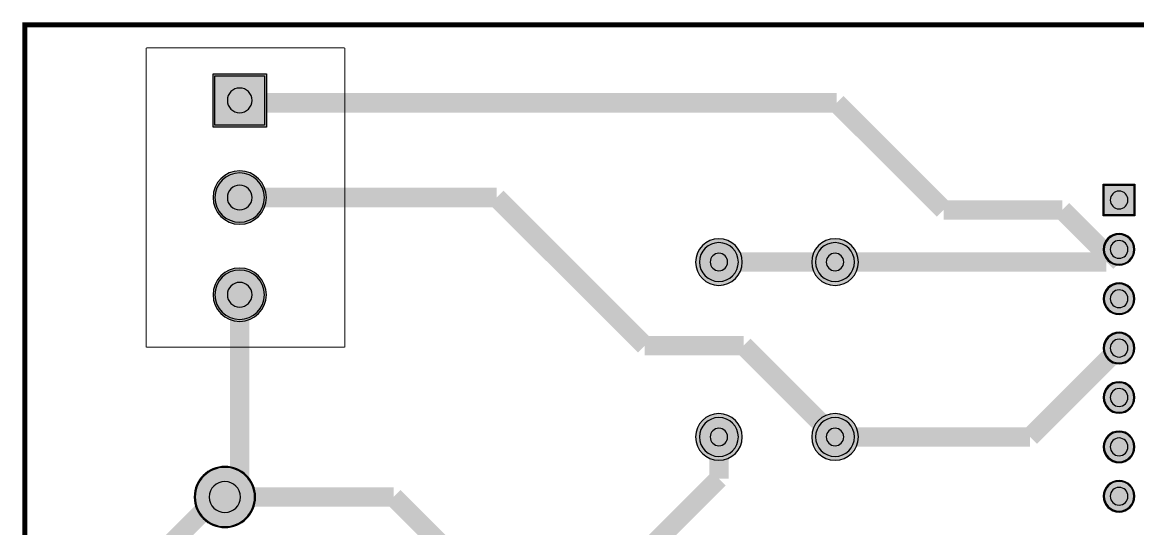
# Model space of a CAD drawing. Header units: millimetres. Extents: x -49.8 to 36.4, y -80.6 to -3.6.
# Drawn here: x -49.8 to 7.6, y -29.6 to -3.6 of the extents above; entities that cross this region are included whole.
import ezdxf

# ---------------------------------------------------------------- set-up
doc = ezdxf.new("R2010")
doc.units = ezdxf.units.MM
doc.header["$MEASUREMENT"] = 0
for name, color, linetype, true_color in [('Board-Outline-Layer', 7, 'Continuous', 0xff00ff), ('Bottom-Layer', 7, 'Continuous', 0x0000ff), ('Bottom-Paste-Mask-Layer', 7, 'Continuous', 0x800000), ('Bottom-Solder-Mask-Layer', 7, 'Continuous', 0xaa00ff), ('Hole-Layer', 7, 'Continuous', 0x222222), ('Mechanical-Layer', 7, 'Continuous', 0xf022f0), ('Multi-Layer', 7, 'Continuous', 0xc0c0c0), ('Top-Layer', 7, 'Continuous', 0xff0000), ('Top-Paste-Mask-Layer', 7, 'Continuous', 0x808080), ('Top-Solder-Mask-Layer', 7, 'Continuous', 0x800080)]:
    doc.layers.add(name, color=color, linetype=linetype, true_color=true_color)

msp = doc.modelspace()

# ---------------------------------------------------------------- hatches: boundary and pattern name
at = {"layer": 'Bottom-Layer'}
for points in [[(-39.878, -6.303), (-37.338, -6.303), (-37.338, -8.843), (-39.878, -8.843)], [(-39.878, -12.573, 1), (-37.338, -12.573, 1)], [(5.842, -13.462), (5.842, -11.938), (7.366, -11.938), (7.366, -13.462)], [(-14.97, -15.892, 1), (-12.97, -15.892, 1)], [(-9.001, -15.892, 1), (-7.001, -15.892, 1)], [(5.842, -15.24, 1), (7.366, -15.24, 1)], [(-39.878, -17.573, 1), (-37.338, -17.573, 1)], [(5.842, -17.78, 1), (7.366, -17.78, 1)], [(5.842, -20.32, 1), (7.366, -20.32, 1)], [(5.842, -22.86, 1), (7.366, -22.86, 1)], [(-14.97, -24.892, 1), (-12.97, -24.892, 1)], [(-9.001, -24.892, 1), (-7.001, -24.892, 1)], [(5.842, -25.4, 1), (7.366, -25.4, 1)], [(-40.894, -27.98, 1), (-37.846, -27.98, 1)], [(5.842, -27.94, 1), (7.366, -27.94, 1)]]:
    msp.add_hatch(color=256, dxfattribs=at).paths.add_polyline_path(points)
at = {"layer": 'Bottom-Paste-Mask-Layer'}
for points in [[(-39.878, -6.303), (-37.338, -6.303), (-37.338, -8.843), (-39.878, -8.843)], [(-39.878, -12.573, 1), (-37.338, -12.573, 1)], [(5.842, -13.462), (5.842, -11.938), (7.366, -11.938), (7.366, -13.462)], [(-14.97, -15.892, 1), (-12.97, -15.892, 1)], [(-9.001, -15.892, 1), (-7.001, -15.892, 1)], [(5.842, -15.24, 1), (7.366, -15.24, 1)], [(-39.878, -17.573, 1), (-37.338, -17.573, 1)], [(5.842, -17.78, 1), (7.366, -17.78, 1)], [(5.842, -20.32, 1), (7.366, -20.32, 1)], [(5.842, -22.86, 1), (7.366, -22.86, 1)], [(-14.97, -24.892, 1), (-12.97, -24.892, 1)], [(-9.001, -24.892, 1), (-7.001, -24.892, 1)], [(5.842, -25.4, 1), (7.366, -25.4, 1)], [(-40.894, -27.98, 1), (-37.846, -27.98, 1)], [(5.842, -27.94, 1), (7.366, -27.94, 1)]]:
    msp.add_hatch(color=256, dxfattribs=at).paths.add_polyline_path(points)
at = {"layer": 'Bottom-Solder-Mask-Layer'}
for points in [[(-39.98, -6.201), (-37.236, -6.201), (-37.236, -8.945), (-39.98, -8.945)], [(-39.98, -12.573, 1), (-37.236, -12.573, 1)], [(5.791, -13.513), (5.791, -11.887), (7.417, -11.887), (7.417, -13.513)], [(-15.17, -15.892, 1), (-12.77, -15.892, 1)], [(-9.201, -15.892, 1), (-6.801, -15.892, 1)], [(5.791, -15.24, 1), (7.417, -15.24, 1)], [(-39.98, -17.573, 1), (-37.236, -17.573, 1)], [(5.791, -17.78, 1), (7.417, -17.78, 1)], [(5.791, -20.32, 1), (7.417, -20.32, 1)], [(5.791, -22.86, 1), (7.417, -22.86, 1)], [(-15.17, -24.892, 1), (-12.77, -24.892, 1)], [(-9.201, -24.892, 1), (-6.801, -24.892, 1)], [(5.791, -25.4, 1), (7.417, -25.4, 1)], [(-40.945, -27.98, 1), (-37.795, -27.98, 1)], [(5.791, -27.94, 1), (7.417, -27.94, 1)]]:
    msp.add_hatch(color=256, dxfattribs=at).paths.add_polyline_path(points)
at = {"layer": 'Hole-Layer'}
for points in [[(-39.243, -7.573, 1), (-37.973, -7.573, 1)], [(-39.243, -12.573, 1), (-37.973, -12.573, 1)], [(6.147, -12.7, 1), (7.061, -12.7, 1)], [(6.147, -15.24, 1), (7.061, -15.24, 1)], [(-14.42, -15.892, 1), (-13.52, -15.892, 1)], [(-8.451, -15.892, 1), (-7.551, -15.892, 1)], [(-39.243, -17.573, 1), (-37.973, -17.573, 1)], [(6.147, -17.78, 1), (7.061, -17.78, 1)], [(6.147, -20.32, 1), (7.061, -20.32, 1)], [(6.147, -22.86, 1), (7.061, -22.86, 1)], [(-14.42, -24.892, 1), (-13.52, -24.892, 1)], [(-8.451, -24.892, 1), (-7.551, -24.892, 1)], [(6.147, -25.4, 1), (7.061, -25.4, 1)], [(-40.17, -27.98, 1), (-38.57, -27.98, 1)], [(6.147, -27.94, 1), (7.061, -27.94, 1)]]:
    msp.add_hatch(color=256, dxfattribs=at).paths.add_polyline_path(points)
at = {"layer": 'Multi-Layer'}
for points in [[(-39.878, -6.303), (-37.338, -6.303), (-37.338, -8.843), (-39.878, -8.843)], [(-39.878, -6.303), (-37.338, -6.303), (-37.338, -8.843), (-39.878, -8.843)], [(-39.878, -6.303), (-37.338, -6.303), (-37.338, -8.843), (-39.878, -8.843)], [(-39.878, -12.573, 1), (-37.338, -12.573, 1)], [(-39.878, -12.573, 1), (-37.338, -12.573, 1)], [(-39.878, -12.573, 1), (-37.338, -12.573, 1)], [(5.842, -13.462), (5.842, -11.938), (7.366, -11.938), (7.366, -13.462)], [(5.842, -13.462), (5.842, -11.938), (7.366, -11.938), (7.366, -13.462)], [(5.842, -13.462), (5.842, -11.938), (7.366, -11.938), (7.366, -13.462)], [(-14.97, -15.892, 1), (-12.97, -15.892, 1)], [(-14.97, -15.892, 1), (-12.97, -15.892, 1)], [(-14.97, -15.892, 1), (-12.97, -15.892, 1)], [(-9.001, -15.892, 1), (-7.001, -15.892, 1)], [(-9.001, -15.892, 1), (-7.001, -15.892, 1)], [(-9.001, -15.892, 1), (-7.001, -15.892, 1)], [(5.842, -15.24, 1), (7.366, -15.24, 1)], [(5.842, -15.24, 1), (7.366, -15.24, 1)], [(5.842, -15.24, 1), (7.366, -15.24, 1)], [(-39.878, -17.573, 1), (-37.338, -17.573, 1)], [(-39.878, -17.573, 1), (-37.338, -17.573, 1)], [(-39.878, -17.573, 1), (-37.338, -17.573, 1)], [(5.842, -17.78, 1), (7.366, -17.78, 1)], [(5.842, -17.78, 1), (7.366, -17.78, 1)], [(5.842, -17.78, 1), (7.366, -17.78, 1)], [(5.842, -20.32, 1), (7.366, -20.32, 1)], [(5.842, -20.32, 1), (7.366, -20.32, 1)], [(5.842, -20.32, 1), (7.366, -20.32, 1)], [(5.842, -22.86, 1), (7.366, -22.86, 1)], [(5.842, -22.86, 1), (7.366, -22.86, 1)], [(5.842, -22.86, 1), (7.366, -22.86, 1)], [(-14.97, -24.892, 1), (-12.97, -24.892, 1)], [(-14.97, -24.892, 1), (-12.97, -24.892, 1)], [(-14.97, -24.892, 1), (-12.97, -24.892, 1)], [(-9.001, -24.892, 1), (-7.001, -24.892, 1)], [(-9.001, -24.892, 1), (-7.001, -24.892, 1)], [(-9.001, -24.892, 1), (-7.001, -24.892, 1)], [(5.842, -25.4, 1), (7.366, -25.4, 1)], [(5.842, -25.4, 1), (7.366, -25.4, 1)], [(5.842, -25.4, 1), (7.366, -25.4, 1)], [(-40.894, -27.98, 1), (-37.846, -27.98, 1)], [(-40.894, -27.98, 1), (-37.846, -27.98, 1)], [(-40.894, -27.98, 1), (-37.846, -27.98, 1)], [(5.842, -27.94, 1), (7.366, -27.94, 1)], [(5.842, -27.94, 1), (7.366, -27.94, 1)], [(5.842, -27.94, 1), (7.366, -27.94, 1)]]:
    msp.add_hatch(color=256, dxfattribs=at).paths.add_polyline_path(points)
at = {"layer": 'Top-Layer'}
for points in [[(-39.878, -6.303), (-37.338, -6.303), (-37.338, -8.843), (-39.878, -8.843)], [(-39.878, -12.573, 1), (-37.338, -12.573, 1)], [(5.842, -13.462), (5.842, -11.938), (7.366, -11.938), (7.366, -13.462)], [(-14.97, -15.892, 1), (-12.97, -15.892, 1)], [(-9.001, -15.892, 1), (-7.001, -15.892, 1)], [(5.842, -15.24, 1), (7.366, -15.24, 1)], [(-39.878, -17.573, 1), (-37.338, -17.573, 1)], [(5.842, -17.78, 1), (7.366, -17.78, 1)], [(5.842, -20.32, 1), (7.366, -20.32, 1)], [(5.842, -22.86, 1), (7.366, -22.86, 1)], [(-14.97, -24.892, 1), (-12.97, -24.892, 1)], [(-9.001, -24.892, 1), (-7.001, -24.892, 1)], [(5.842, -25.4, 1), (7.366, -25.4, 1)], [(-40.894, -27.98, 1), (-37.846, -27.98, 1)], [(5.842, -27.94, 1), (7.366, -27.94, 1)]]:
    msp.add_hatch(color=256, dxfattribs=at).paths.add_polyline_path(points)
at = {"layer": 'Top-Paste-Mask-Layer'}
for points in [[(-39.878, -6.303), (-37.338, -6.303), (-37.338, -8.843), (-39.878, -8.843)], [(-39.878, -12.573, 1), (-37.338, -12.573, 1)], [(5.842, -13.462), (5.842, -11.938), (7.366, -11.938), (7.366, -13.462)], [(-14.97, -15.892, 1), (-12.97, -15.892, 1)], [(-9.001, -15.892, 1), (-7.001, -15.892, 1)], [(5.842, -15.24, 1), (7.366, -15.24, 1)], [(-39.878, -17.573, 1), (-37.338, -17.573, 1)], [(5.842, -17.78, 1), (7.366, -17.78, 1)], [(5.842, -20.32, 1), (7.366, -20.32, 1)], [(5.842, -22.86, 1), (7.366, -22.86, 1)], [(-14.97, -24.892, 1), (-12.97, -24.892, 1)], [(-9.001, -24.892, 1), (-7.001, -24.892, 1)], [(5.842, -25.4, 1), (7.366, -25.4, 1)], [(-40.894, -27.98, 1), (-37.846, -27.98, 1)], [(5.842, -27.94, 1), (7.366, -27.94, 1)]]:
    msp.add_hatch(color=256, dxfattribs=at).paths.add_polyline_path(points)
at = {"layer": 'Top-Solder-Mask-Layer'}
for points in [[(-39.98, -6.201), (-37.236, -6.201), (-37.236, -8.945), (-39.98, -8.945)], [(-39.98, -12.573, 1), (-37.236, -12.573, 1)], [(5.791, -13.513), (5.791, -11.887), (7.417, -11.887), (7.417, -13.513)], [(-15.17, -15.892, 1), (-12.77, -15.892, 1)], [(-9.201, -15.892, 1), (-6.801, -15.892, 1)], [(5.791, -15.24, 1), (7.417, -15.24, 1)], [(-39.98, -17.573, 1), (-37.236, -17.573, 1)], [(5.791, -17.78, 1), (7.417, -17.78, 1)], [(5.791, -20.32, 1), (7.417, -20.32, 1)], [(5.791, -22.86, 1), (7.417, -22.86, 1)], [(-15.17, -24.892, 1), (-12.77, -24.892, 1)], [(-9.201, -24.892, 1), (-6.801, -24.892, 1)], [(5.791, -25.4, 1), (7.417, -25.4, 1)], [(-40.945, -27.98, 1), (-37.795, -27.98, 1)], [(5.791, -27.94, 1), (7.417, -27.94, 1)]]:
    msp.add_hatch(color=256, dxfattribs=at).paths.add_polyline_path(points)

# ---------------------------------------------------------------- linework, layer by layer
at = {"layer": 'Board-Outline-Layer', "const_width": 0.254}
msp.add_lwpolyline([(-49.657, -80.518), (-49.657, -3.683), (36.322, -3.683), (36.322, -80.518)], close=True, dxfattribs=at)
at = {"layer": 'Bottom-Layer'}
for points in [[(-39.878, -6.303), (-37.338, -6.303), (-37.338, -8.843), (-39.878, -8.843)], [(5.842, -13.462), (5.842, -11.938), (7.366, -11.938), (7.366, -13.462)]]:
    msp.add_lwpolyline(points, close=True, dxfattribs=at)
at = {"layer": 'Bottom-Layer', "const_width": 1}
for points in [[(-38.481, -7.7), (-38.608, -7.573)], [(-7.921, -7.7), (-38.481, -7.7)], [(-2.413, -13.208), (-7.921, -7.7)], [(-38.608, -12.573), (-25.4, -12.573)], [(-25.4, -12.573), (-17.78, -20.193)], [(3.683, -13.208), (-2.413, -13.208)], [(5.842, -15.367), (3.683, -13.208)], [(6.477, -15.367), (5.842, -15.367)], [(6.477, -15.367), (5.952, -15.892)], [(6.477, -15.367), (6.604, -15.24)], [(-13.97, -15.892), (-8.001, -15.892)], [(5.952, -15.892), (-8.001, -15.892)], [(-38.608, -17.573), (-38.608, -27.218)], [(-17.78, -20.193), (-12.7, -20.193)], [(-12.7, -20.193), (-8.001, -24.892)], [(2.032, -24.892), (6.604, -20.32)], [(-13.97, -24.892), (-13.97, -27.034)], [(-8.001, -24.892), (2.032, -24.892)], [(-38.608, -27.218), (-39.37, -27.98)], [(-13.97, -27.034), (-18.305, -31.369)], [(-39.751, -27.98), (-46.063, -34.292)], [(-39.37, -27.98), (-39.751, -27.98)], [(-30.694, -27.98), (-39.37, -27.98)], [(-27.305, -31.369), (-30.694, -27.98)]]:
    msp.add_lwpolyline(points, dxfattribs=at)
at = {"layer": 'Bottom-Layer'}
for points in [[(-39.878, -12.573, 1), (-37.338, -12.573, 1)], [(-9.001, -15.892, 1), (-7.001, -15.892, 1)], [(5.842, -15.24, 1), (7.366, -15.24, 1)], [(-39.878, -17.573, 1), (-37.338, -17.573, 1)], [(5.842, -17.78, 1), (7.366, -17.78, 1)], [(5.842, -20.32, 1), (7.366, -20.32, 1)], [(5.842, -22.86, 1), (7.366, -22.86, 1)], [(5.842, -25.4, 1), (7.366, -25.4, 1)], [(-40.894, -27.98, 1), (-37.846, -27.98, 1)], [(5.842, -27.94, 1), (7.366, -27.94, 1)]]:
    msp.add_lwpolyline(points, format="xyb", close=True, dxfattribs=at)
for points in [[(-14.97, -15.892, 1), (-12.97, -15.892), (-12.97, -15.892, 1), (-14.97, -15.892)], [(-14.97, -24.892, 1), (-12.97, -24.892), (-12.97, -24.892, 1), (-14.97, -24.892)], [(-9.001, -24.892, 1), (-7.001, -24.892), (-7.001, -24.892, 1), (-9.001, -24.892)]]:
    msp.add_lwpolyline(points, format="xyb", dxfattribs=at)
at = {"layer": 'Bottom-Paste-Mask-Layer'}
for points in [[(-39.878, -6.303), (-37.338, -6.303), (-37.338, -8.843), (-39.878, -8.843)], [(5.842, -13.462), (5.842, -11.938), (7.366, -11.938), (7.366, -13.462)]]:
    msp.add_lwpolyline(points, close=True, dxfattribs=at)
for points in [[(-39.878, -12.573, 1), (-37.338, -12.573, 1)], [(-9.001, -15.892, 1), (-7.001, -15.892, 1)], [(5.842, -15.24, 1), (7.366, -15.24, 1)], [(-39.878, -17.573, 1), (-37.338, -17.573, 1)], [(5.842, -17.78, 1), (7.366, -17.78, 1)], [(5.842, -20.32, 1), (7.366, -20.32, 1)], [(5.842, -22.86, 1), (7.366, -22.86, 1)], [(5.842, -25.4, 1), (7.366, -25.4, 1)], [(-40.894, -27.98, 1), (-37.846, -27.98, 1)], [(5.842, -27.94, 1), (7.366, -27.94, 1)]]:
    msp.add_lwpolyline(points, format="xyb", close=True, dxfattribs=at)
for points in [[(-14.97, -15.892, 1), (-12.97, -15.892), (-12.97, -15.892, 1), (-14.97, -15.892)], [(-14.97, -24.892, 1), (-12.97, -24.892), (-12.97, -24.892, 1), (-14.97, -24.892)], [(-9.001, -24.892, 1), (-7.001, -24.892), (-7.001, -24.892, 1), (-9.001, -24.892)]]:
    msp.add_lwpolyline(points, format="xyb", dxfattribs=at)
at = {"layer": 'Bottom-Solder-Mask-Layer'}
for points in [[(-39.98, -6.201), (-37.236, -6.201), (-37.236, -8.945), (-39.98, -8.945)], [(5.791, -13.513), (5.791, -11.887), (7.417, -11.887), (7.417, -13.513)]]:
    msp.add_lwpolyline(points, close=True, dxfattribs=at)
for points in [[(-39.98, -12.573, 1), (-37.236, -12.573, 1)], [(-15.17, -15.892, 1), (-12.77, -15.892, 1)], [(-39.98, -17.573, 1), (-37.236, -17.573, 1)], [(-15.17, -24.892, 1), (-12.77, -24.892, 1)], [(-9.201, -24.892, 1), (-6.801, -24.892, 1)]]:
    msp.add_lwpolyline(points, format="xyb", close=True, dxfattribs=at)
for points in [[(-9.201, -15.892, 1), (-6.801, -15.892), (-6.801, -15.892, 1), (-9.201, -15.892)], [(5.791, -15.24, 1), (7.417, -15.24), (7.417, -15.24, 1), (5.791, -15.24)], [(5.791, -17.78, 1), (7.417, -17.78), (7.417, -17.78, 1), (5.791, -17.78)], [(5.791, -20.32, 1), (7.417, -20.32), (7.417, -20.32, 1), (5.791, -20.32)], [(5.791, -22.86, 1), (7.417, -22.86), (7.417, -22.86, 1), (5.791, -22.86)], [(5.791, -25.4, 1), (7.417, -25.4), (7.417, -25.4, 1), (5.791, -25.4)], [(-40.945, -27.98, 1), (-37.795, -27.98), (-37.795, -27.98, 1), (-40.945, -27.98)], [(5.791, -27.94, 1), (7.417, -27.94), (7.417, -27.94, 1), (5.791, -27.94)]]:
    msp.add_lwpolyline(points, format="xyb", dxfattribs=at)
at = {"layer": 'Hole-Layer'}
for points in [[(-39.243, -7.573, 1), (-37.973, -7.573, 1)], [(-39.243, -12.573, 1), (-37.973, -12.573, 1)], [(6.147, -12.7, 1), (7.061, -12.7, 1)], [(6.147, -15.24, 1), (7.061, -15.24, 1)], [(-14.42, -15.892, 1), (-13.52, -15.892, 1)], [(-39.243, -17.573, 1), (-37.973, -17.573, 1)], [(6.147, -17.78, 1), (7.061, -17.78, 1)], [(6.147, -20.32, 1), (7.061, -20.32, 1)], [(6.147, -22.86, 1), (7.061, -22.86, 1)], [(-14.42, -24.892, 1), (-13.52, -24.892, 1)], [(-8.451, -24.892, 1), (-7.551, -24.892, 1)], [(6.147, -25.4, 1), (7.061, -25.4, 1)], [(6.147, -27.94, 1), (7.061, -27.94, 1)]]:
    msp.add_lwpolyline(points, format="xyb", close=True, dxfattribs=at)
for points in [[(-8.451, -15.892, 1), (-7.551, -15.892), (-7.551, -15.892, 1), (-8.451, -15.892)], [(-40.17, -27.98, 1), (-38.57, -27.98), (-38.57, -27.98, 1), (-40.17, -27.98)]]:
    msp.add_lwpolyline(points, format="xyb", dxfattribs=at)
at = {"layer": 'Mechanical-Layer', "const_width": 0.05}
for points in [[(-43.409, -20.273), (-43.409, -4.873)], [(-43.409, -4.873), (-33.208, -4.873)], [(-43.409, -20.273), (-43.409, -4.873)], [(-43.409, -4.873), (-33.208, -4.873)], [(-33.208, -4.873), (-33.208, -20.273)], [(-33.208, -4.873), (-33.208, -20.273)], [(-33.208, -20.273), (-43.409, -20.273)], [(-33.208, -20.273), (-43.409, -20.273)]]:
    msp.add_lwpolyline(points, dxfattribs=at)
at = {"layer": 'Multi-Layer'}
for points in [[(-39.878, -6.303), (-37.338, -6.303), (-37.338, -8.843), (-39.878, -8.843)], [(-39.878, -6.303), (-37.338, -6.303), (-37.338, -8.843), (-39.878, -8.843)], [(-39.878, -6.303), (-37.338, -6.303), (-37.338, -8.843), (-39.878, -8.843)], [(5.842, -13.462), (5.842, -11.938), (7.366, -11.938), (7.366, -13.462)], [(5.842, -13.462), (5.842, -11.938), (7.366, -11.938), (7.366, -13.462)], [(5.842, -13.462), (5.842, -11.938), (7.366, -11.938), (7.366, -13.462)]]:
    msp.add_lwpolyline(points, close=True, dxfattribs=at)
for points in [[(-39.878, -12.573, 1), (-37.338, -12.573, 1)], [(-39.878, -12.573, 1), (-37.338, -12.573, 1)], [(-39.878, -12.573, 1), (-37.338, -12.573, 1)], [(-9.001, -15.892, 1), (-7.001, -15.892, 1)], [(-9.001, -15.892, 1), (-7.001, -15.892, 1)], [(-9.001, -15.892, 1), (-7.001, -15.892, 1)], [(5.842, -15.24, 1), (7.366, -15.24, 1)], [(5.842, -15.24, 1), (7.366, -15.24, 1)], [(5.842, -15.24, 1), (7.366, -15.24, 1)], [(-39.878, -17.573, 1), (-37.338, -17.573, 1)], [(-39.878, -17.573, 1), (-37.338, -17.573, 1)], [(-39.878, -17.573, 1), (-37.338, -17.573, 1)], [(5.842, -17.78, 1), (7.366, -17.78, 1)], [(5.842, -17.78, 1), (7.366, -17.78, 1)], [(5.842, -17.78, 1), (7.366, -17.78, 1)], [(5.842, -20.32, 1), (7.366, -20.32, 1)], [(5.842, -20.32, 1), (7.366, -20.32, 1)], [(5.842, -20.32, 1), (7.366, -20.32, 1)], [(5.842, -22.86, 1), (7.366, -22.86, 1)], [(5.842, -22.86, 1), (7.366, -22.86, 1)], [(5.842, -22.86, 1), (7.366, -22.86, 1)], [(5.842, -25.4, 1), (7.366, -25.4, 1)], [(5.842, -25.4, 1), (7.366, -25.4, 1)], [(5.842, -25.4, 1), (7.366, -25.4, 1)], [(-40.894, -27.98, 1), (-37.846, -27.98, 1)], [(-40.894, -27.98, 1), (-37.846, -27.98, 1)], [(-40.894, -27.98, 1), (-37.846, -27.98, 1)], [(5.842, -27.94, 1), (7.366, -27.94, 1)], [(5.842, -27.94, 1), (7.366, -27.94, 1)], [(5.842, -27.94, 1), (7.366, -27.94, 1)]]:
    msp.add_lwpolyline(points, format="xyb", close=True, dxfattribs=at)
for points in [[(-14.97, -15.892, 1), (-12.97, -15.892), (-12.97, -15.892, 1), (-14.97, -15.892)], [(-14.97, -15.892, 1), (-12.97, -15.892), (-12.97, -15.892, 1), (-14.97, -15.892)], [(-14.97, -15.892, 1), (-12.97, -15.892), (-12.97, -15.892, 1), (-14.97, -15.892)], [(-14.97, -24.892, 1), (-12.97, -24.892), (-12.97, -24.892, 1), (-14.97, -24.892)], [(-14.97, -24.892, 1), (-12.97, -24.892), (-12.97, -24.892, 1), (-14.97, -24.892)], [(-14.97, -24.892, 1), (-12.97, -24.892), (-12.97, -24.892, 1), (-14.97, -24.892)], [(-9.001, -24.892, 1), (-7.001, -24.892), (-7.001, -24.892, 1), (-9.001, -24.892)], [(-9.001, -24.892, 1), (-7.001, -24.892), (-7.001, -24.892, 1), (-9.001, -24.892)], [(-9.001, -24.892, 1), (-7.001, -24.892), (-7.001, -24.892, 1), (-9.001, -24.892)]]:
    msp.add_lwpolyline(points, format="xyb", dxfattribs=at)
at = {"layer": 'Top-Layer'}
for points in [[(-39.878, -6.303), (-37.338, -6.303), (-37.338, -8.843), (-39.878, -8.843)], [(5.842, -13.462), (5.842, -11.938), (7.366, -11.938), (7.366, -13.462)]]:
    msp.add_lwpolyline(points, close=True, dxfattribs=at)
for points in [[(-39.878, -12.573, 1), (-37.338, -12.573, 1)], [(-9.001, -15.892, 1), (-7.001, -15.892, 1)], [(5.842, -15.24, 1), (7.366, -15.24, 1)], [(-39.878, -17.573, 1), (-37.338, -17.573, 1)], [(5.842, -17.78, 1), (7.366, -17.78, 1)], [(5.842, -20.32, 1), (7.366, -20.32, 1)], [(5.842, -22.86, 1), (7.366, -22.86, 1)], [(5.842, -25.4, 1), (7.366, -25.4, 1)], [(-40.894, -27.98, 1), (-37.846, -27.98, 1)], [(5.842, -27.94, 1), (7.366, -27.94, 1)]]:
    msp.add_lwpolyline(points, format="xyb", close=True, dxfattribs=at)
for points in [[(-14.97, -15.892, 1), (-12.97, -15.892), (-12.97, -15.892, 1), (-14.97, -15.892)], [(-14.97, -24.892, 1), (-12.97, -24.892), (-12.97, -24.892, 1), (-14.97, -24.892)], [(-9.001, -24.892, 1), (-7.001, -24.892), (-7.001, -24.892, 1), (-9.001, -24.892)]]:
    msp.add_lwpolyline(points, format="xyb", dxfattribs=at)
at = {"layer": 'Top-Paste-Mask-Layer'}
for points in [[(-39.878, -6.303), (-37.338, -6.303), (-37.338, -8.843), (-39.878, -8.843)], [(5.842, -13.462), (5.842, -11.938), (7.366, -11.938), (7.366, -13.462)]]:
    msp.add_lwpolyline(points, close=True, dxfattribs=at)
for points in [[(-39.878, -12.573, 1), (-37.338, -12.573, 1)], [(-9.001, -15.892, 1), (-7.001, -15.892, 1)], [(5.842, -15.24, 1), (7.366, -15.24, 1)], [(-39.878, -17.573, 1), (-37.338, -17.573, 1)], [(5.842, -17.78, 1), (7.366, -17.78, 1)], [(5.842, -20.32, 1), (7.366, -20.32, 1)], [(5.842, -22.86, 1), (7.366, -22.86, 1)], [(5.842, -25.4, 1), (7.366, -25.4, 1)], [(-40.894, -27.98, 1), (-37.846, -27.98, 1)], [(5.842, -27.94, 1), (7.366, -27.94, 1)]]:
    msp.add_lwpolyline(points, format="xyb", close=True, dxfattribs=at)
for points in [[(-14.97, -15.892, 1), (-12.97, -15.892), (-12.97, -15.892, 1), (-14.97, -15.892)], [(-14.97, -24.892, 1), (-12.97, -24.892), (-12.97, -24.892, 1), (-14.97, -24.892)], [(-9.001, -24.892, 1), (-7.001, -24.892), (-7.001, -24.892, 1), (-9.001, -24.892)]]:
    msp.add_lwpolyline(points, format="xyb", dxfattribs=at)
at = {"layer": 'Top-Solder-Mask-Layer'}
for points in [[(-39.98, -6.201), (-37.236, -6.201), (-37.236, -8.945), (-39.98, -8.945)], [(5.791, -13.513), (5.791, -11.887), (7.417, -11.887), (7.417, -13.513)]]:
    msp.add_lwpolyline(points, close=True, dxfattribs=at)
for points in [[(-39.98, -12.573, 1), (-37.236, -12.573, 1)], [(-15.17, -15.892, 1), (-12.77, -15.892, 1)], [(-39.98, -17.573, 1), (-37.236, -17.573, 1)], [(-15.17, -24.892, 1), (-12.77, -24.892, 1)], [(-9.201, -24.892, 1), (-6.801, -24.892, 1)]]:
    msp.add_lwpolyline(points, format="xyb", close=True, dxfattribs=at)
for points in [[(-9.201, -15.892, 1), (-6.801, -15.892), (-6.801, -15.892, 1), (-9.201, -15.892)], [(5.791, -15.24, 1), (7.417, -15.24), (7.417, -15.24, 1), (5.791, -15.24)], [(5.791, -17.78, 1), (7.417, -17.78), (7.417, -17.78, 1), (5.791, -17.78)], [(5.791, -20.32, 1), (7.417, -20.32), (7.417, -20.32, 1), (5.791, -20.32)], [(5.791, -22.86, 1), (7.417, -22.86), (7.417, -22.86, 1), (5.791, -22.86)], [(5.791, -25.4, 1), (7.417, -25.4), (7.417, -25.4, 1), (5.791, -25.4)], [(-40.945, -27.98, 1), (-37.795, -27.98), (-37.795, -27.98, 1), (-40.945, -27.98)], [(5.791, -27.94, 1), (7.417, -27.94), (7.417, -27.94, 1), (5.791, -27.94)]]:
    msp.add_lwpolyline(points, format="xyb", dxfattribs=at)

doc.saveas('drawing.dxf')
